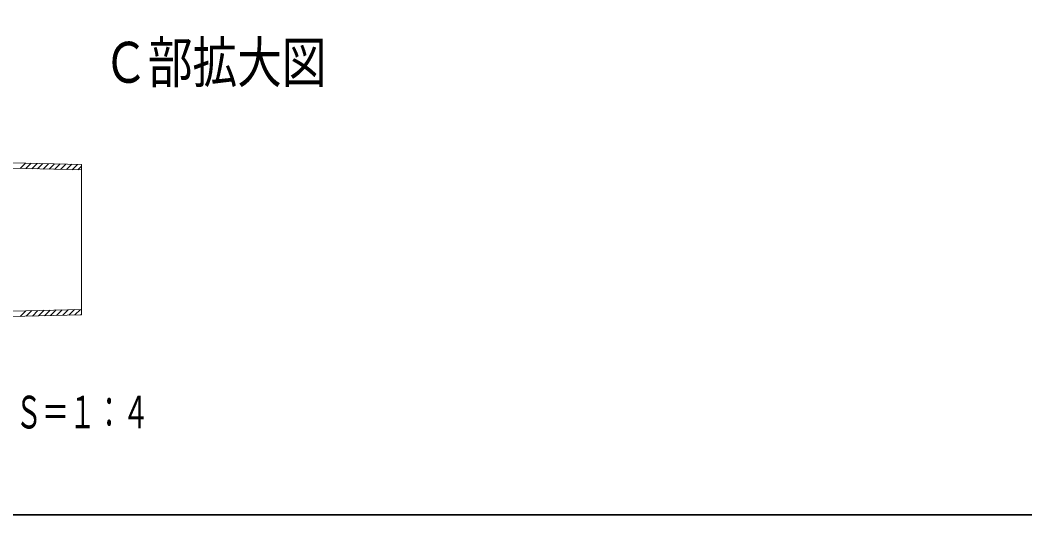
# Model space of a CAD drawing. Units: millimetres, scale not verified. Extents: x -1488 to 1365, y -1052 to 870.
# Drawn here: x -646 to 254, y -930 to -487 of the extents above; entities that cross this region are included whole.
import ezdxf
from ezdxf.enums import TextEntityAlignment as Align

# ---------------------------------------------------------------- set-up
doc = ezdxf.new("R2010")
doc.units = ezdxf.units.MM
doc.header["$LTSCALE"] = 10
for name, color, linetype, lineweight in [('0-7_枠細線', 171, 'Continuous', 25), ('0-8_枠中線', 5, 'Continuous', 35), ('0-E_極細4', 14, 'Continuous', 15)]:
    doc.layers.add(name, color=color, linetype=linetype, lineweight=lineweight)
doc.styles.add('ＭＳ ゴシック', font='')
doc.styles.get('ＭＳ ゴシック').set_extended_font_data('MS Gothic')

msp = doc.modelspace()

# ---------------------------------------------------------------- linework, layer by layer
at = {"layer": '0-8_枠中線'}
msp.add_lwpolyline([(-1365, -930), (-1365, 870), (1365, 870), (1365, -930)], close=True, dxfattribs=at)
at = {"layer": '0-E_極細4'}
for p, q in [((-708.8, -618), (-590.96, -620.9)), ((-680.67, -613.79), (-590.96, -616)), ((-646.09, -619.54), (-641.31, -614.76)), ((-640.92, -619.67), (-636.14, -614.89)), ((-635.74, -619.8), (-630.96, -615.02)), ((-630.57, -619.93), (-625.79, -615.15)), ((-625.39, -620.05), (-620.61, -615.27)), ((-620.22, -620.18), (-615.43, -615.4)), ((-615.04, -620.31), (-610.26, -615.53)), ((-609.86, -620.44), (-605.08, -615.66)), ((-604.69, -620.57), (-599.91, -615.78)), ((-599.51, -620.69), (-594.73, -615.91)), ((-594.34, -620.82), (-590.96, -617.44)), ((-680.47, -748.01), (-590.96, -745.8)), ((-646.02, -752.06), (-641, -747.03)), ((-640.59, -751.92), (-635.56, -746.9)), ((-635.15, -751.79), (-630.13, -746.76)), ((-629.71, -751.65), (-624.69, -746.63)), ((-624.27, -751.52), (-619.25, -746.5)), ((-618.84, -751.39), (-613.81, -746.36)), ((-613.4, -751.25), (-608.38, -746.23)), ((-607.96, -751.12), (-602.94, -746.09)), ((-602.52, -750.98), (-597.5, -745.96)), ((-597.09, -750.85), (-592.06, -745.83)), ((-591.65, -750.72), (-590.96, -750.02))]:
    msp.add_line(p, q, dxfattribs=at)
msp.add_lwpolyline([(-680.34, -752.9), (-590.96, -750.7), (-590.96, -616)], dxfattribs=at)

# ---------------------------------------------------------------- texts
at = {"layer": '0-7_枠細線', "style": 'ＭＳ ゴシック'}
for s, height, width, p in [('Ｃ部拡大図', 36.66, 0.8, (-571.58, -553.73)), ('Ｓ＝１：４', 29.33, 0.6, (-650.38, -861.35))]:
    msp.add_text(s, height=height, dxfattribs=dict(at, width=width)).set_placement(p, align=Align.BOTTOM_LEFT)

doc.saveas('drawing.dxf')
